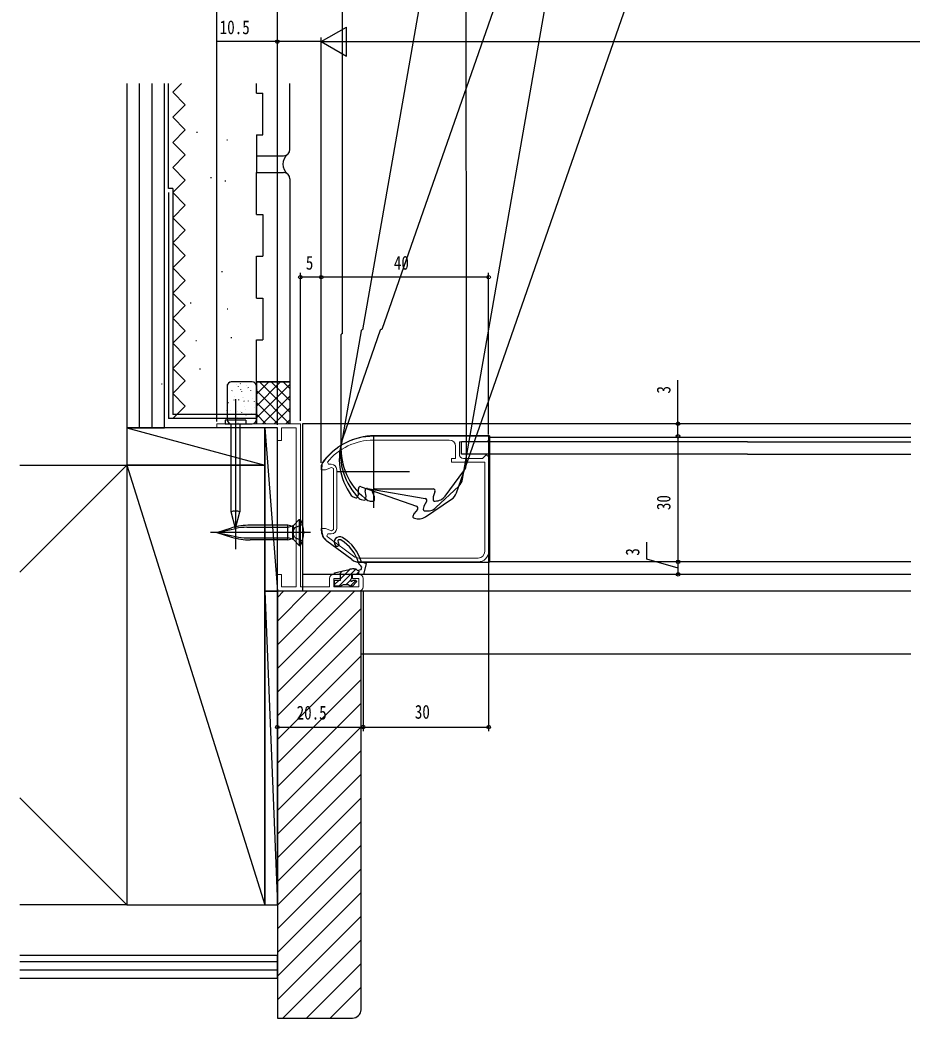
# Model space of a CAD drawing. Units: millimetres, scale not verified. Extents: x -693 to 693, y -1120 to 1122.
# Drawn here: x -4.6 to 208.7, y -802.7 to -564.3 of the extents above; entities that cross this region are included whole.
import ezdxf
from ezdxf.enums import TextEntityAlignment as Align

# ---------------------------------------------------------------- set-up
doc = ezdxf.new("R2010")
doc.units = ezdxf.units.MM
doc.header["$LTSCALE"] = 5
doc.layers.add('0-3_YKK_11', color=7, linetype='Continuous', lineweight=18)
for name, color, linetype in [('0-5_YKK_12', 2, 'Continuous'), ('0-6_YKK_13', 4, 'Continuous'), ('0-8_YKK_D', 6, 'Continuous'), ('0-A_YSS_K', 3, 'Continuous')]:
    doc.layers.add(name, color=color, linetype=linetype)
doc.styles.add('ＭＳ ゴシック', font='')
doc.styles.get('ＭＳ ゴシック').set_extended_font_data('MS Gothic')

msp = doc.modelspace()

# ---------------------------------------------------------------- linework, layer by layer
at = {"layer": '0-3_YKK_11'}
for p, q in [((79.967, -664.652), (98.067, -664.652)), ((71.167, -685.752), (71.167, -671.752)), ((68.667, -688.652), (74.667, -693.152)), ((75.207, -692.432), (69.207, -687.932)), ((104.967, -692.852), (76.467, -692.852)), ((104.967, -692.852), (76.467, -692.852)), ((76.467, -693.752), (104.967, -693.752)), ((77.466, -699.751), (77.466, -697.751))]:
    msp.add_line(p, q, dxfattribs=at)
for points in [[(62.466, -699.751), (62.466, -660.751), (42.466, -660.751), (42.466, -661.751), (56.966, -661.751), (56.966, -664.751), (57.966, -664.751), (57.966, -661.751), (61.466, -661.751), (61.466, -699.751), (57.966, -699.751), (57.966, -696.751), (56.966, -696.751), (56.966, -700.751), (76.466, -700.751)], [(100.467, -668.052), (100.467, -665.052), (106.967, -665.052), (107.467, -664.752), (107.467, -663.752), (79.967, -663.752)], [(99.567, -666.152), (99.567, -669.052), (98.567, -669.052), (98.567, -669.952), (106.567, -669.952), (106.567, -691.252)], [(69.867, -670.452), (69.174, -670.452), (68.94, -669.965)], [(107.467, -691.252), (107.467, -668.552), (106.967, -668.252), (106.767, -668.252), (106.467, -668.552), (105.967, -669.052), (101.467, -669.052)], [(67.467, -670.768), (67.467, -671.752), (68.467, -671.752), (69.934, -671.191), (70.367, -671.489), (70.367, -686.015), (69.934, -686.313), (68.467, -685.752), (67.467, -685.752), (67.467, -686.252)], [(68.804, -687.535), (69.042, -687.052), (69.867, -687.052)], [(69.466, -697.751), (69.466, -699.751), (62.466, -699.751)], [(76.466, -696.751), (74.966, -696.751), (74.966, -697.751), (76.466, -697.751), (76.466, -699.751), (70.466, -699.751), (70.466, -697.751), (71.966, -697.751), (71.966, -696.751), (70.466, -696.751)]]:
    msp.add_lwpolyline(points, dxfattribs=at)
for centre, radius, start, end in [((79.967, -678.752), 15, 90.00001, 145.22804), ((79.967, -678.752), 14.1, 90.00001, 141.45064), ((98.067, -666.152), 1.5, 0.00001, 89.99999), ((101.467, -668.052), 1, 180.00001, 269.99999), ((68.467, -670.768), 1, 145.22808, 180.00003), ((69.867, -671.752), 1.3, 0.00001, 89.99999), ((70.467, -686.252), 3, 180.00001, 233.1301), ((69.867, -685.752), 1.3, 270.00001, 359.99999), ((70.467, -686.252), 2.1, 217.66995, 233.13012), ((104.967, -691.252), 2.5, 270.00001, 359.99999), ((104.967, -691.252), 1.6, 270.00001, 359.99999), ((76.467, -690.752), 3, 233.13011, 270), ((76.467, -690.752), 2.1, 233.13011, 270), ((70.466, -697.751), 1, 90.00001, 179.99999), ((76.466, -697.751), 1, 0.00001, 89.99999), ((76.466, -699.751), 1, 270.00001, 359.99999)]:
    msp.add_arc(centre, radius, start, end, dxfattribs=at)
at = {"layer": '0-5_YKK_12'}
for p, q in [((72.412, -521.241), (72.461, -639.245)), ((97.701, -522.093), (77.33, -638.335)), ((102.162, -641.733), (102.108, -521.23)), ((120.833, -526.826), (81.956, -638.25)), ((106.152, -645.924), (126.952, -527.221)), ((109.172, -650.393), (148.872, -536.609)), ((76.983, -638.578), (72.287, -665.37)), ((81.574, -638.434), (72.613, -664.116)), ((72.161, -639.545), (72.172, -666.745)), ((102.173, -670.233), (102.162, -641.733)), ((101.232, -673.996), (106.152, -645.924)), ((99.786, -677.303), (109.175, -650.394)), ((62.967, -660.751), (62.967, -700.746)), ((208.359, -660.751), (62.967, -660.751)), ((107.467, -664.052), (107.467, -693.752)), ((208.359, -664.052), (107.467, -664.052)), ((97.077, -678.035), (101.574, -672.033)), ((76.377, -677.554), (76.34, -676.302)), ((77.004, -675.815), (90.223, -680.427)), ((78.171, -678.024), (77.932, -676.795)), ((78.51, -676.207), (92.299, -678.624)), ((80.157, -678.19), (79.709, -677.021)), ((80.176, -676.342), (94.176, -676.336)), ((94.643, -677.015), (94.196, -678.184)), ((94.862, -680.799), (100.331, -675.666)), ((75.12, -678.229), (75.766, -678.455)), ((76.148, -678.27), (76.36, -677.661)), ((77.039, -678.894), (77.713, -679.012)), ((78.061, -678.768), (78.172, -678.133)), ((79.193, -679.242), (79.877, -679.242)), ((80.177, -678.942), (80.177, -678.297)), ((92.642, -679.373), (92, -680.448)), ((92.401, -682.988), (98.626, -678.805)), ((94.177, -678.292), (94.177, -678.936)), ((94.477, -679.236), (94.677, -679.236)), ((90.44, -681.222), (89.633, -682.179)), ((91.962, -680.55), (91.851, -681.185)), ((92.094, -681.532), (92.291, -681.567)), ((89.579, -682.274), (89.366, -682.882)), ((89.551, -683.264), (89.74, -683.33)), ((208.359, -693.752), (107.467, -693.752)), ((208.359, -696.751), (62.967, -696.751)), ((208.359, -700.751), (62.431, -700.751)), ((76.965, -715.751), (208.359, -715.751))]:
    msp.add_line(p, q, dxfattribs=at)
for centre, radius, start, end in [((77.278, -638.63), 0.3, 80.05919, 170.05919), ((81.857, -638.533), 0.3, 70.76549, 160.76549), ((72.461, -639.545), 0.3, 90.0235, 180.0235), ((86.776, -669.057), 15, 160.76549, 215.99354), ((87.062, -667.96), 15, 170.05919, 225.28725), ((87.172, -666.739), 15, 180.0235, 235.25156), ((99.173, -670.234), 3, 323.1536, 0.0235), ((98.277, -673.479), 3, 313.1893, 350.05919), ((76.84, -676.287), 0.5, 70.76549, 181.69032), ((78.423, -676.699), 0.5, 80.05919, 190.98403), ((80.176, -676.842), 0.5, 90.0235, 200.94833), ((94.176, -676.836), 0.5, 339.09867, 90.0235), ((75.449, -677.285), 1, 215.99354, 250.76549), ((75.865, -678.171), 0.3, 250.76549, 340.76549), ((76.077, -677.563), 0.3, 340.76549, 1.69032), ((77.212, -677.909), 1, 225.28725, 260.05919), ((77.765, -678.716), 0.3, 260.05919, 350.05919), ((77.877, -678.081), 0.3, 350.05919, 10.98403), ((79.192, -678.242), 1, 235.25156, 270.0235), ((79.877, -678.942), 0.3, 270.0235, 0.0235), ((79.877, -678.297), 0.3, 0.0235, 20.94833), ((92.213, -679.116), 0.5, 329.13436, 80.05919), ((94.477, -678.291), 0.3, 159.09867, 180.0235), ((94.477, -678.936), 0.3, 180.0235, 270.0235), ((94.676, -676.236), 3, 270.0235, 323.1536), ((96.953, -676.315), 3, 303.89559, 340.76549), ((90.058, -680.899), 0.5, 319.84065, 70.76549), ((92.146, -681.237), 0.3, 170.05919, 260.05919), ((92.257, -680.602), 0.3, 149.13436, 170.05919), ((92.809, -678.612), 3, 260.05919, 313.1893), ((89.65, -682.981), 0.3, 160.76549, 250.76549), ((89.862, -682.372), 0.3, 139.84065, 160.76549), ((90.728, -680.498), 3, 250.76549, 303.89559)]:
    msp.add_arc(centre, radius, start, end, dxfattribs=at)
at = {"layer": '0-6_YKK_13'}
for p, q in [((46.966, -654.928), (46.966, -690.751)), ((49.434, -659.928), (44.499, -659.928)), ((44.499, -659.928), (44.499, -660.751)), ((49.434, -659.928), (49.434, -660.751)), ((44.499, -660.751), (49.434, -660.751)), ((45.916, -681.832), (45.916, -660.751)), ((48.016, -660.751), (48.016, -681.832)), ((79.967, -663.651), (79.967, -680.851)), ((107.689, -663.651), (80.189, -663.651)), ((100.967, -668.052), (100.967, -665.052)), ((169.338, -665.052), (100.967, -665.052)), ((107.689, -663.651), (107.689, -693.851)), ((169.344, -665.049), (208.359, -665.049)), ((169.35, -668.052), (100.967, -668.052)), ((169.344, -668.049), (208.359, -668.049)), ((67.589, -670.767), (67.589, -671.051)), ((67.589, -686.301), (67.589, -671.051)), ((88.567, -672.251), (71.367, -672.251)), ((46.966, -685.751), (45.916, -681.832)), ((46.966, -681.694), (46.966, -685.751)), ((46.966, -685.751), (48.016, -681.832)), ((60.897, -684.97), (62.216, -683.651)), ((62.216, -683.651), (62.216, -689.851)), ((62.216, -683.651), (62.466, -683.651)), ((62.466, -689.851), (62.466, -683.651)), ((42.466, -686.751), (46.046, -685.656)), ((42.466, -686.751), (47.011, -685.785)), ((49.713, -685.501), (59.466, -685.501)), ((59.466, -685.001), (50.432, -685.001)), ((59.466, -688.501), (59.466, -685.001)), ((60.124, -685.177), (59.466, -685.001)), ((59.466, -685.501), (60.666, -685.131)), ((61.178, -685.554), (60.542, -686.751)), ((60.666, -688.371), (60.666, -685.131)), ((60.866, -688.501), (60.866, -685.001)), ((61.178, -685.554), (62.962, -684.801)), ((64.923, -686.751), (41.004, -686.751)), ((42.466, -686.751), (46.046, -687.846)), ((42.466, -686.751), (47.011, -687.717)), ((49.713, -688.001), (59.466, -688.001)), ((59.466, -688.501), (50.432, -688.501)), ((60.666, -688.371), (59.466, -688.001)), ((59.466, -688.501), (60.124, -688.325)), ((61.178, -687.947), (60.542, -686.751)), ((60.897, -688.532), (62.216, -689.851)), ((61.178, -687.947), (62.962, -688.701)), ((74.763, -693.231), (68.829, -688.781)), ((71.411, -688.661), (71.49, -689.117)), ((62.216, -689.851), (62.466, -689.851)), ((76.623, -693.851), (107.689, -693.851)), ((70.649, -696.397), (74.102, -695.584)), ((71.665, -699.551), (75.716, -695.499)), ((71.771, -696.751), (72.58, -695.942)), ((72.067, -697.802), (74.334, -695.535)), ((75.247, -695.451), (75.409, -695.451)), ((75.812, -696.751), (76.489, -696.074)), ((76.337, -696.751), (76.517, -695.951)), ((70.667, -699.202), (71.718, -698.151)), ((70.673, -696.502), (70.818, -696.357)), ((73.312, -699.251), (74.417, -698.146)), ((74.36, -699.55), (75.718, -698.192))]:
    msp.add_line(p, q, dxfattribs=at)
for points in [[(77.058, -693.832), (77.607, -693.901), (78.16, -694.117), (77.567, -696.751), (74.667, -696.751), (74.667, -697.69), (74.53, -697.941)], [(76.154, -695.784), (77.015, -695.561), (77.137, -695.016), (76.961, -694.673)], [(74.876, -698.287), (75.128, -698.151), (75.743, -698.151), (75.903, -698.539), (74.891, -699.551), (74.386, -699.551), (74.127, -699.401), (73.867, -699.251), (72.667, -699.251), (72.407, -699.401), (72.147, -699.551), (70.667, -699.551), (70.667, -698.151), (72.067, -698.151), (72.067, -696.751), (70.69, -696.751), (70.649, -696.397)]]:
    msp.add_lwpolyline(points, dxfattribs=at)
for centre, radius, start, end in [((80.189, -678.751), 15.1, 90, 145.22806), ((68.689, -670.767), 1.1, 145.22806, 180), ((46.56, -682.662), 1.05, 67.21414, 127.78586), ((47.373, -682.662), 1.05, 52.21414, 112.78586), ((56.86, -686.751), 6.406, 331.05941, 28.94059), ((50.432, -700.001), 15, 90, 107), ((49.713, -698.501), 13, 90, 102), ((60.331, -684.405), 0.8, 255, 315), ((70.689, -686.301), 3.1, 180, 233.1301), ((50.432, -673.501), 15, 253, 270), ((49.713, -675.001), 13, 258, 270), ((60.331, -689.097), 0.8, 45, 105), ((71.867, -689.051), 1.3, 59.34193, 218.68218), ((71.242, -689.551), 0.5, 218.68218, 60.29602), ((71.867, -689.051), 0.6, 59.34193, 139.4891), ((67.431, -696.535), 9.3, 15.6814, 59.34193), ((67.431, -696.535), 10, 15.6814, 59.34193), ((76.623, -690.751), 3.1, 233.1301, 270), ((75.247, -700.451), 5, 89.99998, 103.24648), ((75.409, -696.451), 1, 41.81033, 89.99998), ((77.347, -693.751), 1, 195.68142, 247.25421), ((74.667, -698.151), 0.25, 123.05575, 326.94427)]:
    msp.add_arc(centre, radius, start, end, dxfattribs=at)
at = {"layer": '0-8_YKK_D'}
for p, q in [((42.466, -660.251), (42.466, -558.475)), ((56.966, -660.991), (56.966, -558.475)), ((56.966, -661.039), (56.966, -558.475)), ((67.467, -569.475), (73.529, -565.975)), ((73.529, -572.975), (73.529, -565.975)), ((56.966, -661.051), (56.966, -568.475)), ((67.467, -669.768), (67.467, -568.475)), ((67.467, -669.768), (67.467, -568.475)), ((67.467, -569.475), (73.529, -572.975)), ((67.467, -569.475), (79.591, -569.475)), ((74.467, -569.475), (387.461, -569.475)), ((62.466, -660.051), (62.466, -624.736)), ((67.467, -669.768), (67.467, -624.736)), ((67.467, -670.11), (67.467, -624.736)), ((107.467, -663.317), (107.467, -624.736)), ((67.467, -625.736), (62.466, -625.736)), ((107.467, -625.736), (67.467, -625.736)), ((152.724, -663.752), (152.724, -693.752)), ((107.467, -692.252), (107.467, -734.222)), ((152.753, -696.752), (152.753, -693.751)), ((77.467, -700.751), (77.467, -734.222)), ((77.467, -700.751), (77.467, -734.222)), ((56.966, -701.451), (56.966, -734.222)), ((56.966, -733.222), (77.467, -733.222)), ((77.467, -733.222), (107.467, -733.222))]:
    msp.add_line(p, q, dxfattribs=at)
for points in [[(67.467, -569.475), (56.966, -569.475), (42.386, -569.475)], [(152.724, -663.752), (152.724, -660.751), (152.724, -650.351)], [(152.753, -695.251), (145.298, -693.086), (145.298, -689.086)]]:
    msp.add_lwpolyline(points, dxfattribs=at)
for centre in [(56.966, -569.475), (62.466, -625.736), (67.467, -625.736), (67.467, -625.736), (107.467, -625.736), (152.724, -660.751), (152.724, -663.752), (152.724, -663.752), (152.724, -693.752), (152.753, -693.751), (152.753, -696.752), (56.966, -733.222), (77.467, -733.222), (77.467, -733.222), (107.467, -733.222)]:
    msp.add_circle(centre, 0.425, dxfattribs=at)
at = {"layer": '0-A_YSS_K'}
for p, q in [((23.961, -579.475), (23.961, -661.746)), ((26.961, -579.475), (26.961, -661.746)), ((51.962, -581.744), (51.962, -579.475)), ((51.962, -581.744), (53.462, -581.744)), ((53.462, -591.744), (53.462, -581.744)), ((59.962, -595.247), (59.962, -579.475)), ((53.462, -591.744), (53.462, -587.727)), ((53.462, -591.744), (53.462, -587.727)), ((59.962, -595.247), (59.962, -587.727)), ((59.962, -595.247), (59.962, -587.727)), ((37.681, -591.1), (37.881, -591.1)), ((44.865, -592.921), (45.065, -592.921)), ((51.962, -591.744), (53.462, -591.744)), ((51.962, -591.744), (51.962, -596.747)), ((51.962, -591.744), (53.462, -591.744)), ((51.962, -591.744), (51.962, -596.747)), ((51.962, -591.744), (53.462, -591.744)), ((51.962, -591.744), (51.962, -596.747)), ((51.962, -596.747), (58.462, -596.747)), ((51.962, -596.747), (58.462, -596.747)), ((51.962, -596.747), (58.462, -596.747)), ((51.962, -596.747), (58.462, -596.747)), ((51.962, -596.747), (51.962, -600.747)), ((51.962, -600.747), (58.462, -600.747)), ((51.962, -610.749), (51.962, -600.747)), ((41.171, -602.051), (41.171, -601.851)), ((44.417, -602.695), (44.617, -602.695)), ((59.962, -602.247), (59.962, -650.747)), ((30.957, -605.547), (30.957, -659.547)), ((31.957, -604.547), (31.957, -658.547)), ((51.962, -610.749), (53.462, -610.749)), ((53.462, -610.749), (53.462, -620.749)), ((43.624, -624.349), (43.824, -624.349)), ((36.148, -631.876), (36.348, -631.876)), ((51.962, -630.747), (53.462, -630.747)), ((53.462, -630.747), (53.462, -640.747)), ((44.945, -633.327), (45.145, -633.327)), ((37.468, -640.854), (37.668, -640.854)), ((45.849, -640.126), (46.049, -640.126)), ((38.372, -647.653), (38.572, -647.653)), ((45.736, -650.943), (45.763, -650.9)), ((50.962, -650.747), (45.965, -650.747)), ((51.962, -650.747), (51.962, -660.747)), ((51.962, -650.865), (52.081, -650.747)), ((51.962, -653.694), (54.909, -650.747)), ((51.962, -656.522), (57.738, -650.747)), ((59.962, -650.747), (51.962, -650.747)), ((51.962, -650.747), (59.962, -650.747)), ((52.687, -650.747), (59.962, -658.022)), ((55.515, -650.747), (59.962, -655.194)), ((58.344, -650.747), (59.962, -652.365)), ((59.962, -650.747), (59.962, -660.747)), ((29.248, -651.2), (29.448, -651.2)), ((44.965, -651.397), (44.965, -659.746)), ((46.123, -652.885), (46.15, -652.842)), ((47.298, -651.405), (47.3, -651.395)), ((47.679, -651.883), (47.678, -651.783)), ((48.096, -651.197), (48.123, -651.154)), ((48.252, -652.558), (48.279, -652.516)), ((48.483, -653.139), (48.51, -653.096)), ((49.658, -651.659), (49.661, -651.649)), ((49.834, -652.321), (49.836, -652.312)), ((50.04, -652.137), (50.038, -652.037)), ((50.612, -652.812), (50.639, -652.77)), ((51.962, -659.351), (59.962, -651.351)), ((51.962, -659.746), (51.962, -651.397)), ((51.962, -652.851), (59.858, -660.747)), ((52.194, -652.575), (52.196, -652.566)), ((45.057, -655.706), (45.257, -655.706)), ((46.609, -655.116), (46.636, -655.074)), ((46.622, -654.287), (46.624, -654.277)), ((47.724, -655.108), (47.723, -655.008)), ((48.639, -654.5), (48.666, -654.458)), ((48.97, -655.37), (48.997, -655.328)), ((48.982, -654.541), (48.985, -654.531)), ((49.169, -655.154), (49.171, -655.145)), ((50.084, -655.362), (50.083, -655.262)), ((50.999, -654.754), (51.026, -654.712)), ((51.529, -655.408), (51.532, -655.399)), ((51.962, -655.679), (57.129, -660.846)), ((53.395, -660.747), (59.962, -654.179)), ((44.967, -657.674), (44.994, -657.632)), ((45.866, -657.509), (45.868, -657.499)), ((46.996, -657.058), (47.023, -657.016)), ((47.327, -657.928), (47.354, -657.886)), ((48.226, -657.763), (48.229, -657.753)), ((48.493, -658.036), (48.495, -658.026)), ((49.125, -656.732), (49.152, -656.69)), ((49.357, -657.312), (49.384, -657.27)), ((51.486, -656.986), (51.513, -656.944)), ((56.223, -660.747), (59.962, -657.007)), ((51.962, -659.547), (30.957, -659.547)), ((51.962, -658.547), (31.957, -658.547)), ((45.201, -660.342), (45.203, -660.332)), ((45.354, -659.616), (45.381, -659.574)), ((47.483, -659.29), (47.51, -659.248)), ((47.714, -659.87), (47.741, -659.828)), ((49.512, -658.674), (49.539, -658.632)), ((49.843, -659.544), (49.87, -659.502)), ((50.853, -658.29), (50.856, -658.28)), ((51.873, -658.928), (51.9, -658.886)), ((51.962, -658.507), (54.201, -660.747)), ((59.018, -660.78), (59.962, -659.836)), ((20.961, -661.746), (20.966, -670.673)), ((45.965, -660.746), (50.962, -660.746)), ((47.562, -660.596), (47.564, -660.586)), ((53.966, -661.746), (56.965, -700.746)), ((20.966, -670.673), (-4.557, -696.196)), ((20.966, -670.673), (53.966, -775.673)), ((53.966, -700.746), (56.965, -775.673)), ((75.427, -700.746), (56.966, -719.207)), ((69.77, -700.746), (56.966, -713.55)), ((64.113, -700.746), (56.966, -707.893)), ((58.457, -700.746), (56.966, -702.236)), ((76.966, -704.864), (56.966, -724.864)), ((76.966, -710.52), (56.966, -730.52)), ((76.966, -716.177), (56.966, -736.177)), ((76.966, -721.834), (56.966, -741.834)), ((76.966, -727.491), (56.966, -747.491)), ((76.966, -733.148), (56.966, -753.148)), ((76.966, -738.805), (56.966, -758.805)), ((76.968, -744.46), (56.968, -764.46)), ((20.966, -775.673), (-4.557, -750.149)), ((76.968, -750.117), (56.968, -770.117)), ((76.966, -755.775), (56.966, -775.775)), ((76.966, -761.432), (56.966, -781.432)), ((76.966, -767.089), (56.966, -787.089)), ((76.968, -772.745), (56.968, -792.745)), ((76.968, -778.401), (56.968, -798.401)), ((76.966, -784.06), (58.28, -802.746)), ((-4.557, -787.746), (56.966, -787.746)), ((-4.557, -789.246), (56.966, -789.246)), ((56.966, -793.248), (56.966, -787.748)), ((-4.557, -791.246), (56.966, -791.246)), ((76.966, -789.716), (63.937, -802.746)), ((-4.557, -793.246), (56.966, -793.246)), ((76.966, -795.373), (69.594, -802.746))]:
    msp.add_line(p, q, dxfattribs=at)
for points in [[(20.961, -579.475), (20.961, -661.746), (29.961, -661.746), (29.961, -579.475)], [(31.957, -604.547), (30.957, -604.547), (30.957, -579.475)], [(31.957, -635.547), (34.957, -632.547), (31.957, -629.547), (34.957, -626.547), (31.957, -623.547), (34.957, -620.547), (31.957, -617.547), (34.957, -614.547), (31.957, -611.547), (34.957, -608.547), (31.957, -605.547), (34.957, -602.547), (31.957, -599.547), (34.957, -596.547), (31.957, -593.547), (34.957, -590.547), (31.957, -587.547), (34.957, -584.547), (31.957, -581.547), (34.029, -579.475)], [(51.962, -630.747), (51.962, -620.749), (53.462, -620.749)], [(31.957, -659.547), (34.957, -656.547), (31.957, -653.547), (34.957, -650.547), (31.957, -647.547), (34.957, -644.547), (31.957, -641.547), (34.957, -638.547), (31.957, -635.547)], [(51.962, -650.747), (51.962, -640.747), (53.462, -640.747)], [(53.966, -661.746), (20.961, -661.746), (53.966, -670.673)], [(20.966, -670.673), (53.966, -670.673), (53.966, -661.746)], [(-4.557, -670.673), (20.966, -670.673), (20.966, -775.673), (-4.557, -775.673)], [(76.965, -800.746), (76.965, -700.746), (56.965, -700.746), (56.965, -802.746), (74.965, -802.746)]]:
    msp.add_lwpolyline(points, dxfattribs=at)
for points in [[(56.966, -661.746), (53.966, -661.746), (53.966, -700.746), (56.966, -700.746)], [(20.966, -775.673), (53.966, -775.673), (53.966, -670.673), (20.966, -670.673)], [(53.966, -775.673), (56.965, -775.673), (56.965, -700.746), (53.966, -700.746)]]:
    msp.add_lwpolyline(points, close=True, dxfattribs=at)
for centre, radius, start, end in [((58.462, -595.247), 1.5, 270, 0), ((58.462, -595.247), 1.5, 270, 0), ((58.462, -595.247), 1.5, 270, 0), ((58.462, -595.247), 1.5, 270, 0), ((61.291, -598.747), 3, 128.94244, 231.05756), ((58.462, -602.247), 1.5, 0, 90), ((45.965, -651.747), 1, 90, 180), ((50.962, -651.747), 1, 0, 90), ((45.965, -659.746), 1, 180, 270), ((50.962, -659.746), 1, 270, 0), ((74.965, -800.746), 2, 270, 0)]:
    msp.add_arc(centre, radius, start, end, dxfattribs=at)

# ---------------------------------------------------------------- texts
at = {"layer": '0-8_YKK_D', "style": 'ＭＳ ゴシック', "width": 0.8}
for s, p in [('10.5', (43.186, -568.675)), ('5', (63.767, -624.936)), ('40', (84.827, -624.936)), ('20.5', (61.577, -732.422)), ('30', (89.827, -732.222))]:
    msp.add_text(s, height=3.299, dxfattribs=at).set_placement(p, align=Align.BOTTOM_LEFT)
for s, p in [('3', (151.924, -653.551)), ('30', (151.924, -681.392)), ('3', (144.498, -692.286))]:
    msp.add_text(s, height=3.299, rotation=90, dxfattribs=at).set_placement(p, align=Align.BOTTOM_LEFT)

doc.saveas('drawing.dxf')
